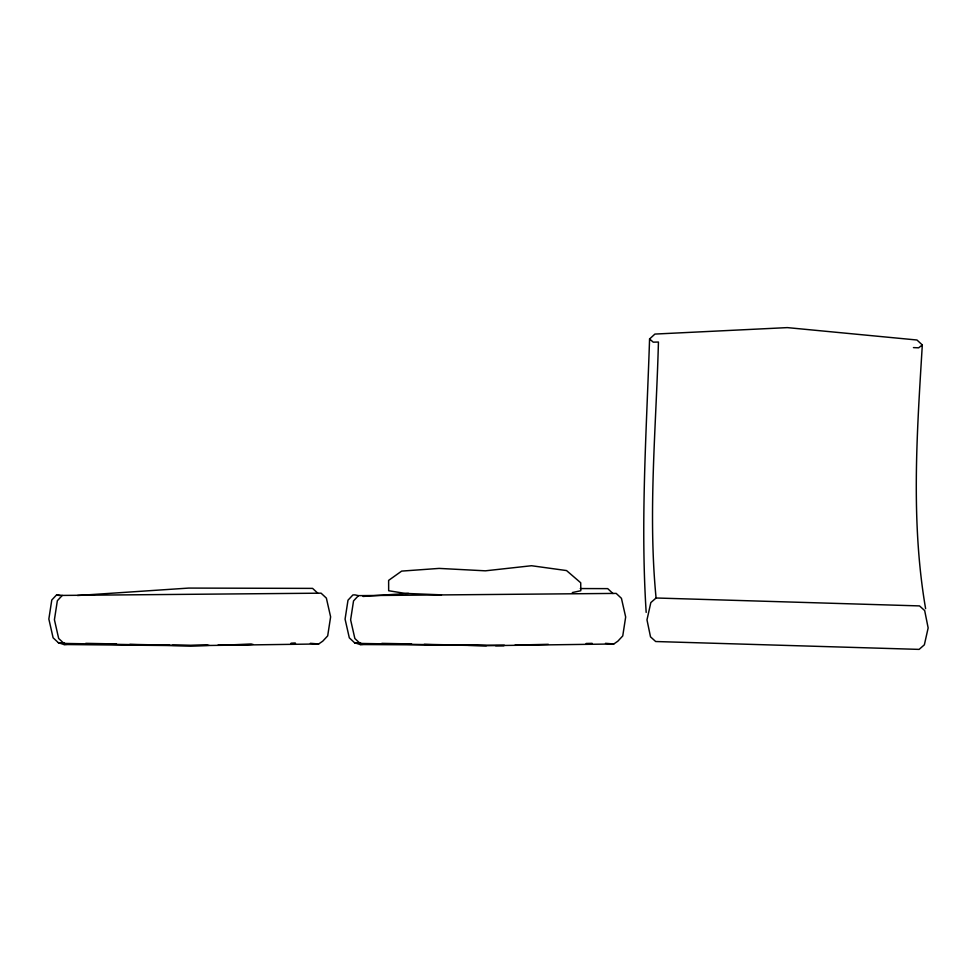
<?xml version="1.0" encoding="UTF-8"?>
<svg xmlns="http://www.w3.org/2000/svg" width="977" height="977" viewBox="0 0 977 977"><rect width="100%" height="100%" fill="white"/><g stroke="black" fill="none" stroke-linecap="round" stroke-linejoin="round"><path stroke-width="1.47" d="M925.61 608.659C910.613 521.437 916.976 432.726 922.312 344.942L916.963 340.008L787.352 327.613L654.92 334.073L649.571 338.97C646.603 430.014 640.326 521.352 646.176 612.396M56.715 594.737L51.781 600.012L48.85 619.027L53.1 637.786L58.388 642.719L63.993 644.527L190.723 645.724L318.697 643.965L322.752 641.168L327.686 635.88L330.617 616.866L326.367 598.107L321.079 593.173L62.284 595.42L56.715 594.737L59.512 595.628M62.284 595.42L57.35 600.708L54.419 619.723L58.669 638.482L63.957 643.416L190.723 645.699L208.931 645.308M358.449 595.64L353.54 600.904L350.621 619.833L354.859 638.518L360.122 643.428L486.351 645.699L613.8 643.977L617.843 641.193L622.752 635.929L625.671 617L621.433 598.315L616.169 593.405L358.449 595.64L354.969 594.883L352.905 594.944L347.995 600.208L345.076 619.149L349.314 637.834L354.566 642.732L360.147 644.539L504.486 645.296M656.08 597.997L650.829 602.589L646.982 619.858L650.511 636.845L655.677 641.523L919.125 649.387L924.364 644.808L928.15 627.942L924.682 610.576L919.516 605.911L656.08 597.997C647.824 512.949 656.226 427.169 658.437 342.035L653.234 342.158L649.571 338.97M922.312 344.942L918.649 347.824L913.446 347.604M572.302 592.563L580.79 590.731L580.729 582.78L566.538 570.568L531.537 565.732L485.386 570.824L439.113 568.406L401.657 571.105L388.626 580.387L388.663 590.731L405.174 593.393L441.482 594.846M77.537 595.518L188.683 588.081L312.591 588.386L317.879 593.308M363.029 596.446L408.52 593.393M63.993 644.527L67.034 644.319M360.147 644.539L363.188 644.332M356.642 642.671L354.566 642.732L360.635 642.878M252.945 644.319L218.042 645.101L251.431 644.344M207.417 645.321L172.465 645.308M515.074 645.076L548.317 644.319M586.102 643.477L592.147 643.342M495.583 645.699L503.937 645.699M580.301 588.557L607.718 588.63L612.982 593.54M381.836 643.354L411.573 643.953M424.25 644.319L464.991 645.199M468.178 645.321L486.351 645.699M64.47 642.854L58.388 642.719L63.957 643.416M85.768 643.342L116.507 643.953M129.88 644.344L169.51 645.199M605.496 643.318L613.8 643.977M310.356 643.306L318.697 643.965M295.445 643.354L290.89 643.464L295.445 643.354"/></g></svg>
